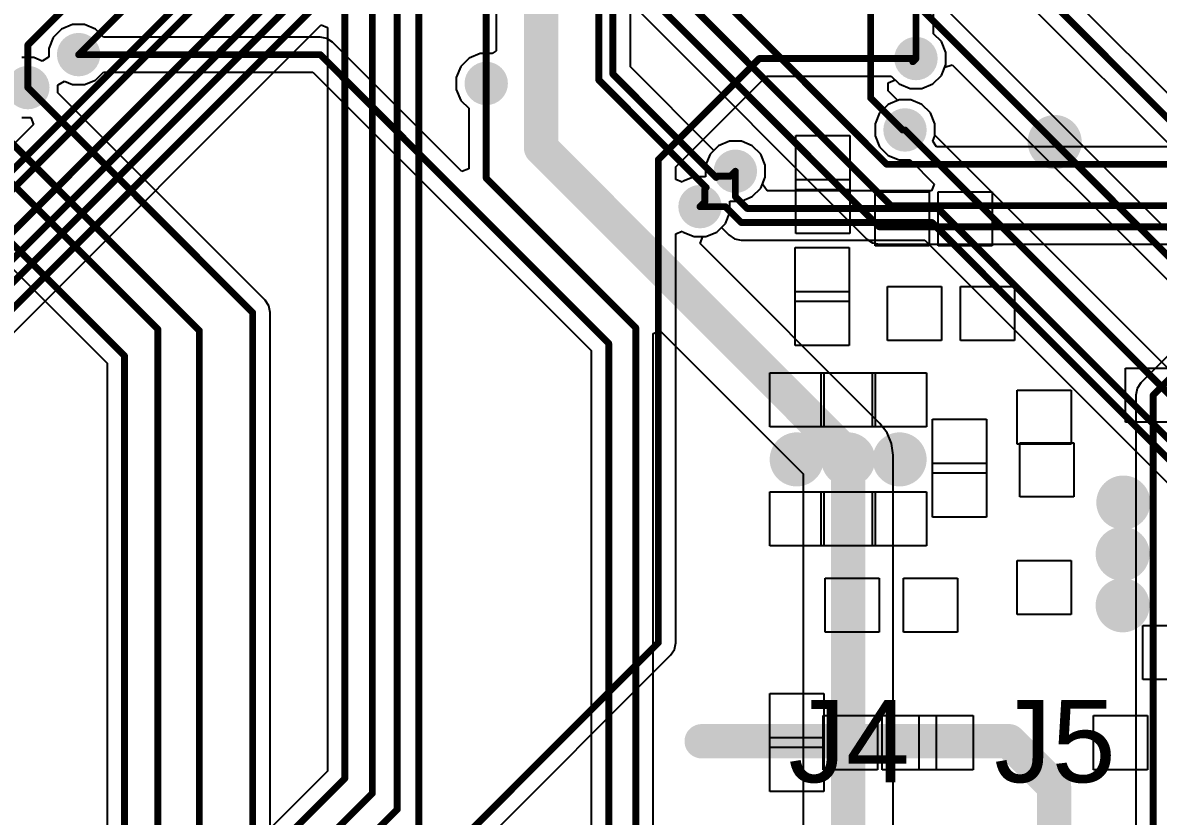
# Model space of a CAD drawing. Header units: millimetres. Extents: x -0.36 to 5.33, y -0.63 to 3.45.
# Drawn here: x 1.556 to 2.384, y 1.445 to 2.023 of the extents above; entities that cross this region are included whole.
import ezdxf

# ---------------------------------------------------------------- set-up
doc = ezdxf.new("R2010")
doc.units = ezdxf.units.MM
doc.header["$MEASUREMENT"] = 0
for name, color, linetype in [('BottomLayer', 5, 'Continuous'), ('BottomSolder', 6, 'Continuous'), ('Mechanical1', 6, 'Continuous'), ('TopLayer', 1, 'Continuous'), ('TopOverlay', 2, 'Continuous'), ('TopSolder', 216, 'Continuous'), ('ViaHoleLayer', 16, 'Continuous')]:
    doc.layers.add(name, color=color, linetype=linetype)
doc.styles.add('Arial', font='', dxfattribs={"height": 0.2})
doc.styles.get('Arial').set_extended_font_data('Arial')

msp = doc.modelspace()

# ---------------------------------------------------------------- hatches: boundary and pattern name
at = {"layer": 'BottomLayer'}
h = msp.add_hatch(color=5, dxfattribs=at)
edge = h.paths.add_edge_path()
edge.add_arc((1.597, 2), 0.01181, 0, 360)
h = msp.add_hatch(color=5, dxfattribs=at)
edge = h.paths.add_edge_path()
edge.add_arc((2.20716, 1.99715), 0.01181, 0, 360)
h = msp.add_hatch(color=5, dxfattribs=at)
edge = h.paths.add_edge_path()
edge.add_arc((1.56, 1.976), 0.01181, 0, 360)
h = msp.add_hatch(color=5, dxfattribs=at)
edge = h.paths.add_edge_path()
edge.add_arc((1.894, 1.979), 0.01181, 0, 360)
h = msp.add_hatch(color=5, dxfattribs=at)
edge = h.paths.add_edge_path()
edge.add_arc((2.19916, 1.94515), 0.01181, 0, 360)
h = msp.add_hatch(color=5, dxfattribs=at)
edge = h.paths.add_edge_path()
edge.add_arc((2.07556, 1.91507), 0.01181, 0, 360)
h = msp.add_hatch(color=5, dxfattribs=at)
edge = h.paths.add_edge_path()
edge.add_arc((2.0498, 1.88931), 0.01181, 0, 360)
at = {"layer": 'BottomSolder'}
h = msp.add_hatch(color=6, dxfattribs=at)
edge = h.paths.add_edge_path()
edge.add_arc((1.597, 2), 0.01581, 0, 360)
h = msp.add_hatch(color=6, dxfattribs=at)
edge = h.paths.add_edge_path()
edge.add_arc((2.20716, 1.99715), 0.01581, 0, 360)
h = msp.add_hatch(color=6, dxfattribs=at)
edge = h.paths.add_edge_path()
edge.add_arc((1.894, 1.979), 0.01581, 0, 360)
h = msp.add_hatch(color=6, dxfattribs=at)
edge = h.paths.add_edge_path()
edge.add_arc((1.56, 1.976), 0.01581, 0, 360)
h = msp.add_hatch(color=6, dxfattribs=at)
edge = h.paths.add_edge_path()
edge.add_arc((2.19916, 1.94515), 0.01581, 0, 360)
h = msp.add_hatch(color=6, dxfattribs=at)
edge = h.paths.add_edge_path()
edge.add_arc((2.07556, 1.91507), 0.01581, 0, 360)
h = msp.add_hatch(color=6, dxfattribs=at)
edge = h.paths.add_edge_path()
edge.add_arc((2.0498, 1.88931), 0.01581, 0, 360)
at = {"layer": 'TopLayer'}
h = msp.add_hatch(color=1, dxfattribs=at)
edge = h.paths.add_edge_path()
edge.add_arc((1.597, 2), 0.01181, 0, 360)
h = msp.add_hatch(color=1, dxfattribs=at)
edge = h.paths.add_edge_path()
edge.add_arc((2.20716, 1.99715), 0.01181, 0, 360)
h = msp.add_hatch(color=1, dxfattribs=at)
edge = h.paths.add_edge_path()
edge.add_arc((1.56, 1.976), 0.01181, 0, 360)
h = msp.add_hatch(color=1, dxfattribs=at)
edge = h.paths.add_edge_path()
edge.add_arc((1.894, 1.979), 0.01181, 0, 360)
h = msp.add_hatch(color=1, dxfattribs=at)
edge = h.paths.add_edge_path()
edge.add_arc((2.19916, 1.94515), 0.01181, 0, 360)
h = msp.add_hatch(color=1, dxfattribs=at)
edge = h.paths.add_edge_path()
edge.add_arc((2.07556, 1.91507), 0.01181, 0, 360)
h = msp.add_hatch(color=1, dxfattribs=at)
edge = h.paths.add_edge_path()
edge.add_arc((2.0498, 1.88931), 0.01181, 0, 360)
at = {"layer": 'TopSolder'}
h = msp.add_hatch(color=216, dxfattribs=at)
edge = h.paths.add_edge_path()
edge.add_arc((1.597, 2), 0.01581, 0, 360)
h = msp.add_hatch(color=216, dxfattribs=at)
edge = h.paths.add_edge_path()
edge.add_arc((2.20716, 1.99715), 0.01581, 0, 360)
h = msp.add_hatch(color=216, dxfattribs=at)
edge = h.paths.add_edge_path()
edge.add_arc((1.894, 1.979), 0.01581, 0, 360)
h = msp.add_hatch(color=216, dxfattribs=at)
edge = h.paths.add_edge_path()
edge.add_arc((1.56, 1.976), 0.01581, 0, 360)
h = msp.add_hatch(color=216, dxfattribs=at)
edge = h.paths.add_edge_path()
edge.add_arc((2.19916, 1.94515), 0.01581, 0, 360)
h = msp.add_hatch(color=216, dxfattribs=at)
edge = h.paths.add_edge_path()
edge.add_arc((2.07556, 1.91507), 0.01581, 0, 360)
h = msp.add_hatch(color=216, dxfattribs=at)
edge = h.paths.add_edge_path()
edge.add_arc((2.0498, 1.88931), 0.01581, 0, 360)
at = {"layer": 'ViaHoleLayer'}
h = msp.add_hatch(color=16, dxfattribs=at)
edge = h.paths.add_edge_path()
edge.add_arc((1.597, 2), 0.00591, 0, 360)
h = msp.add_hatch(color=16, dxfattribs=at)
edge = h.paths.add_edge_path()
edge.add_arc((2.20716, 1.99715), 0.00591, 0, 360)
h = msp.add_hatch(color=16, dxfattribs=at)
edge = h.paths.add_edge_path()
edge.add_arc((1.56, 1.976), 0.00591, 0, 360)
h = msp.add_hatch(color=16, dxfattribs=at)
edge = h.paths.add_edge_path()
edge.add_arc((1.894, 1.979), 0.00591, 0, 360)
h = msp.add_hatch(color=16, dxfattribs=at)
edge = h.paths.add_edge_path()
edge.add_arc((2.19916, 1.94515), 0.00591, 0, 360)
h = msp.add_hatch(color=16, dxfattribs=at)
edge = h.paths.add_edge_path()
edge.add_arc((2.07556, 1.91507), 0.00591, 0, 360)
h = msp.add_hatch(color=16, dxfattribs=at)
edge = h.paths.add_edge_path()
edge.add_arc((2.0498, 1.88931), 0.00591, 0, 360)

# ---------------------------------------------------------------- linework, layer by layer
at = {"layer": 'BottomLayer'}
for p, q in [((2.2199, 2.01525), (2.2199, 2.3269)), ((1.90122, 2.122), (1.90122, 2.00274)), ((1.99904, 1.99113), (1.99904, 2.0314)), ((2.00366, 2.03331), (2.17137, 1.8656)), ((1.59266, 2.02181), (1.58465, 2.01849)), ((1.60134, 2.02181), (1.59266, 2.02181)), ((1.60935, 2.01849), (1.60134, 2.02181)), ((1.57851, 2.01235), (1.57519, 2.00434)), ((1.58465, 2.01849), (1.57851, 2.01235)), ((1.6151, 2.01274), (1.60935, 2.01849)), ((1.773, 2.01274), (1.6151, 2.01274)), ((1.77788, 2.01177), (1.773, 2.01274)), ((1.78201, 2.00901), (1.77788, 2.01177)), ((2.22565, 2.0095), (2.2199, 2.01525)), ((1.57519, 2.00434), (1.57519, 1.99832)), ((1.87626, 1.91477), (1.78201, 2.00901)), ((1.90122, 2.00274), (1.89834, 2.00081)), ((2.22897, 2.00149), (2.22565, 2.0095)), ((1.56434, 1.99781), (1.55566, 1.99781)), ((1.57033, 1.99533), (1.56434, 1.99781)), ((1.57502, 1.99809), (1.57033, 1.99533)), ((1.57519, 1.99832), (1.57502, 1.99809)), ((1.88165, 1.99749), (1.87551, 1.99135)), ((1.88966, 2.00081), (1.88165, 1.99749)), ((1.89834, 2.00081), (1.88966, 2.00081)), ((2.22897, 1.99281), (2.22897, 2.00149)), ((1.60935, 1.98151), (1.6151, 1.98726)), ((1.6151, 1.98726), (1.76772, 1.98726)), ((1.76772, 1.98726), (1.97054, 1.78444)), ((1.87551, 1.99135), (1.87219, 1.98334)), ((2.05991, 1.93026), (1.99904, 1.99113)), ((2.22565, 1.98479), (2.22897, 1.99281)), ((1.58181, 1.97768), (1.58198, 1.97791)), ((1.58181, 1.97221), (1.58181, 1.97768)), ((1.58198, 1.97791), (1.58667, 1.98067)), ((1.58667, 1.98067), (1.59266, 1.97819)), ((1.59266, 1.97819), (1.60134, 1.97819)), ((1.60134, 1.97819), (1.60935, 1.98151)), ((1.87219, 1.98334), (1.87219, 1.97466)), ((2.1869, 1.97949), (2.1919, 1.98156)), ((2.1869, 1.97361), (2.1869, 1.97949)), ((2.1919, 1.98156), (2.1948, 1.97866)), ((2.1948, 1.97866), (2.20282, 1.97534)), ((2.2115, 1.97534), (2.21951, 1.97866)), ((2.21951, 1.97866), (2.22565, 1.98479)), ((1.73283, 1.8212), (1.58181, 1.97221)), ((1.87219, 1.97466), (1.87551, 1.96665)), ((2.19392, 1.96659), (2.1869, 1.97361)), ((2.20282, 1.97534), (2.2115, 1.97534)), ((1.87551, 1.96665), (1.88126, 1.9609)), ((2.19482, 1.96696), (2.19392, 1.96659)), ((2.2035, 1.96696), (2.19482, 1.96696)), ((2.21151, 1.96364), (2.2035, 1.96696)), ((2.21765, 1.9575), (2.21151, 1.96364)), ((1.43879, 1.95419), (1.61772, 1.77526)), ((1.88126, 1.9609), (1.88126, 1.91684)), ((2.22097, 1.94949), (2.21765, 1.9575)), ((2.22097, 1.94081), (2.22097, 1.94949)), ((2.07122, 1.93688), (2.0632, 1.93356)), ((2.0799, 1.93688), (2.07122, 1.93688)), ((2.08791, 1.93356), (2.0799, 1.93688)), ((2.21941, 1.93705), (2.22097, 1.94081)), ((2.22219, 1.93289), (2.21941, 1.93705)), ((2.0632, 1.93356), (2.05991, 1.93026)), ((2.09405, 1.92742), (2.08791, 1.93356)), ((2.92725, 1.93289), (2.22219, 1.93289)), ((2.09737, 1.91941), (2.09405, 1.92742)), ((1.88126, 1.91684), (1.87626, 1.91477)), ((2.09737, 1.91073), (2.09737, 1.91941)), ((2.09405, 1.90271), (2.09737, 1.91073)), ((2.0799, 1.89326), (2.08791, 1.89658)), ((2.08791, 1.89658), (2.09405, 1.90271)), ((2.07161, 1.88497), (2.07161, 1.89326)), ((2.07161, 1.89326), (2.0799, 1.89326)), ((2.06829, 1.87695), (2.07161, 1.88497)), ((2.05414, 1.8675), (2.06215, 1.87082)), ((2.06215, 1.87082), (2.06829, 1.87695)), ((2.04986, 1.8625), (2.05193, 1.8675)), ((2.18092, 1.73144), (2.04986, 1.8625)), ((2.05193, 1.8675), (2.05414, 1.8675)), ((2.17137, 1.8656), (2.17551, 1.86284)), ((2.17551, 1.86284), (2.18039, 1.86187)), ((2.18039, 1.86187), (2.66595, 1.86187)), ((2.45999, 1.85001), (2.37099, 1.76101)), ((1.73559, 1.81706), (1.73283, 1.8212)), ((1.73656, 1.81219), (1.73559, 1.81706)), ((1.73656, 1.14222), (1.73656, 1.81219)), ((2.01574, 1.79683), (2.02074, 1.7989)), ((2.01574, 1.04455), (2.01574, 1.79683)), ((2.02074, 1.7989), (2.12496, 1.69468)), ((1.97054, 1.78444), (1.97054, 1.05874)), ((1.61772, 1.77526), (1.61772, 1.18275)), ((2.36823, 1.75688), (2.36726, 1.752)), ((2.37099, 1.76101), (2.36823, 1.75688)), ((2.36726, 1.752), (2.36726, 1.08768)), ((2.18613, 1.72465), (2.18092, 1.73144)), ((2.18941, 1.71674), (2.18613, 1.72465)), ((2.19052, 1.70826), (2.18941, 1.71674)), ((2.19052, 1.43192), (2.19052, 1.70826)), ((2.12496, 1.69468), (2.12496, 1.43192))]:
    msp.add_line(p, q, dxfattribs=at)
for points, const_width in [([(2.20716, 1.99715), (2.20716, 2.33218)], 0.005), ([(2.17416, 1.96833), (2.17416, 2.32415)], 0.005), ([(1.9863, 1.98585), (1.9863, 2.22527)], 0.005), ([(1.976, 1.98158), (1.976, 2.221)], 0.005), ([(1.934, 1.932), (1.934, 2.13558)], 0.025), ([(2.027, 2.052), (2.189, 1.89)], 0.005), ([(2.05, 2.056), (2.18585, 1.92015)], 0.005), ([(2.007, 2.048), (2.18039, 1.87461)], 0.005), ([(1.597, 2), (1.773, 2)], 0.005), ([(1.773, 2), (1.98328, 1.78972)], 0.005), ([(1.9863, 1.98585), (2.06157, 1.91057)], 0.005), ([(1.435, 1.976), (1.63046, 1.78054)], 0.005), ([(1.47878, 1.976), (1.65477, 1.8)], 0.005), ([(1.56, 1.976), (1.72381, 1.81219)], 0.005), ([(1.894, 1.91), (1.894, 1.979)], 0.005), ([(1.976, 1.98158), (2.03819, 1.91939)], 0.005), ([(2.17416, 1.96833), (2.19734, 1.94515)], 0.005), ([(1.523, 1.96099), (1.685, 1.79899)], 0.005), ([(2.19734, 1.94515), (2.19916, 1.94515)], 0.005), ([(1.934, 1.932), (2.15774, 1.70826)], 0.025), ([(2.03819, 1.91939), (2.05429, 1.90329)], 0.005), ([(2.18585, 1.92015), (2.94416, 1.92015)], 0.005), ([(1.894, 1.91), (2.003, 1.801)], 0.005), ([(2.06157, 1.91057), (2.06251, 1.91151)], 0.005), ([(2.06251, 1.91151), (2.072, 1.91151)], 0.005), ([(2.072, 1.91151), (2.07556, 1.91507)], 0.005), ([(2.05336, 1.90236), (2.05429, 1.90329)], 0.005), ([(2.05336, 1.89287), (2.05336, 1.90236)], 0.005), ([(2.0498, 1.88931), (2.05336, 1.89287)], 0.005), ([(2.189, 1.89), (2.96125, 1.89)], 0.005), ([(2.18039, 1.87461), (2.96361, 1.87461)], 0.005), ([(2.38, 1.752), (2.469, 1.841)], 0.005), ([(1.72381, 1.12412), (1.72381, 1.81219)], 0.005), ([(1.65477, 1.14843), (1.65477, 1.8)], 0.005), ([(1.685, 1.12427), (1.685, 1.79899)], 0.005), ([(2.003, 0.9477), (2.003, 1.801)], 0.005), ([(1.98328, 0.89026), (1.98328, 1.78972)], 0.005), ([(1.63046, 1.14843), (1.63046, 1.78054)], 0.005), ([(2.38, 1.0824), (2.38, 1.752)], 0.005), ([(2.15774, 1.38649), (2.15774, 1.70826)], 0.025)]:
    msp.add_lwpolyline(points, dxfattribs=dict(at, const_width=const_width))
for points, const_width in [([(1.59575, 2, 1), (1.59825, 2, 1)], 0.0025), ([(1.77175, 2, 1), (1.77425, 2, 1)], 0.0025), ([(1.77175, 2, 1), (1.77425, 2, 1)], 0.0025), ([(2.20591, 1.99715, 1), (2.20841, 1.99715, 1)], 0.0025), ([(1.98505, 1.98585, 1), (1.98755, 1.98585, 1)], 0.0025), ([(1.98505, 1.98585, 1), (1.98755, 1.98585, 1)], 0.0025), ([(1.55875, 1.976, 1), (1.56125, 1.976, 1)], 0.0025), ([(1.89275, 1.979, 1), (1.89525, 1.979, 1)], 0.0025), ([(1.97475, 1.98158, 1), (1.97725, 1.98158, 1)], 0.0025), ([(1.97475, 1.98158, 1), (1.97725, 1.98158, 1)], 0.0025), ([(2.17291, 1.96833, 1), (2.17541, 1.96833, 1)], 0.0025), ([(2.17291, 1.96833, 1), (2.17541, 1.96833, 1)], 0.0025), ([(2.19609, 1.94515, 1), (2.19859, 1.94515, 1)], 0.0025), ([(2.19609, 1.94515, 1), (2.19859, 1.94515, 1)], 0.0025), ([(2.19791, 1.94515, 1), (2.20041, 1.94515, 1)], 0.0025), ([(1.92775, 1.932, 1), (1.94025, 1.932, 1)], 0.0125), ([(1.92775, 1.932, 1), (1.94025, 1.932, 1)], 0.0125), ([(2.03694, 1.91939, 1), (2.03944, 1.91939, 1)], 0.0025), ([(2.03694, 1.91939, 1), (2.03944, 1.91939, 1)], 0.0025), ([(2.1846, 1.92015, 1), (2.1871, 1.92015, 1)], 0.0025), ([(2.1846, 1.92015, 1), (2.1871, 1.92015, 1)], 0.0025), ([(1.89275, 1.91, 1), (1.89525, 1.91, 1)], 0.0025), ([(1.89275, 1.91, 1), (1.89525, 1.91, 1)], 0.0025), ([(2.06032, 1.91057, 1), (2.06282, 1.91057, 1)], 0.0025), ([(2.06032, 1.91057, 1), (2.06282, 1.91057, 1)], 0.0025), ([(2.06126, 1.91151, 1), (2.06376, 1.91151, 1)], 0.0025), ([(2.06126, 1.91151, 1), (2.06376, 1.91151, 1)], 0.0025), ([(2.07075, 1.91151, 1), (2.07325, 1.91151, 1)], 0.0025), ([(2.07075, 1.91151, 1), (2.07325, 1.91151, 1)], 0.0025), ([(2.07431, 1.91507, 1), (2.07681, 1.91507, 1)], 0.0025), ([(2.05211, 1.90236, 1), (2.05461, 1.90236, 1)], 0.0025), ([(2.05211, 1.90236, 1), (2.05461, 1.90236, 1)], 0.0025), ([(2.05304, 1.90329, 1), (2.05554, 1.90329, 1)], 0.0025), ([(2.05304, 1.90329, 1), (2.05554, 1.90329, 1)], 0.0025), ([(2.05211, 1.89287, 1), (2.05461, 1.89287, 1)], 0.0025), ([(2.05211, 1.89287, 1), (2.05461, 1.89287, 1)], 0.0025), ([(2.04855, 1.88931, 1), (2.05105, 1.88931, 1)], 0.0025), ([(2.18775, 1.89, 1), (2.19025, 1.89, 1)], 0.0025), ([(2.18775, 1.89, 1), (2.19025, 1.89, 1)], 0.0025), ([(2.17914, 1.87461, 1), (2.18164, 1.87461, 1)], 0.0025), ([(2.17914, 1.87461, 1), (2.18164, 1.87461, 1)], 0.0025), ([(1.72256, 1.81219, 1), (1.72506, 1.81219, 1)], 0.0025), ([(1.72256, 1.81219, 1), (1.72506, 1.81219, 1)], 0.0025), ([(1.65352, 1.8, 1), (1.65602, 1.8, 1)], 0.0025), ([(1.65352, 1.8, 1), (1.65602, 1.8, 1)], 0.0025), ([(1.68375, 1.79899, 1), (1.68625, 1.79899, 1)], 0.0025), ([(1.68375, 1.79899, 1), (1.68625, 1.79899, 1)], 0.0025), ([(2.00175, 1.801, 1), (2.00425, 1.801, 1)], 0.0025), ([(2.00175, 1.801, 1), (2.00425, 1.801, 1)], 0.0025), ([(1.98203, 1.78972, 1), (1.98453, 1.78972, 1)], 0.0025), ([(1.98203, 1.78972, 1), (1.98453, 1.78972, 1)], 0.0025), ([(1.62921, 1.78054, 1), (1.63171, 1.78054, 1)], 0.0025), ([(1.62921, 1.78054, 1), (1.63171, 1.78054, 1)], 0.0025), ([(2.37875, 1.752, 1), (2.38125, 1.752, 1)], 0.0025), ([(2.37875, 1.752, 1), (2.38125, 1.752, 1)], 0.0025), ([(2.15149, 1.70826, 1), (2.16399, 1.70826, 1)], 0.0125), ([(2.15149, 1.70826, 1), (2.16399, 1.70826, 1)], 0.0125)]:
    msp.add_lwpolyline(points, format="xyb", close=True, dxfattribs=dict(at, const_width=const_width))
at = {"layer": 'Mechanical1'}
for p, q in [((2.1195, 1.94102), (2.15887, 1.94102)), ((2.1195, 1.90165), (2.1195, 1.94102)), ((2.15887, 1.94102), (2.15887, 1.90165)), ((2.1195, 1.90902), (2.15887, 1.90902)), ((2.1195, 1.86965), (2.1195, 1.90902)), ((2.15887, 1.90902), (2.15887, 1.86965)), ((2.15887, 1.90165), (2.1195, 1.90165)), ((2.1774, 1.86075), (2.1774, 1.90012)), ((2.1774, 1.90012), (2.21677, 1.90012)), ((2.21677, 1.90012), (2.21677, 1.86075)), ((2.2234, 1.86075), (2.2234, 1.90012)), ((2.2234, 1.90012), (2.26277, 1.90012)), ((2.26277, 1.90012), (2.26277, 1.86075)), ((2.15887, 1.86965), (2.1195, 1.86965)), ((2.11912, 1.82021), (2.11912, 1.85958)), ((2.11912, 1.85958), (2.15849, 1.85958)), ((2.15849, 1.85958), (2.15849, 1.82021)), ((2.21677, 1.86075), (2.1774, 1.86075)), ((2.26277, 1.86075), (2.2234, 1.86075)), ((2.18648, 1.79181), (2.18648, 1.83117)), ((2.18648, 1.83117), (2.22585, 1.83117)), ((2.22585, 1.83117), (2.22585, 1.79181)), ((2.23963, 1.79181), (2.23963, 1.83117)), ((2.23963, 1.83117), (2.279, 1.83117)), ((2.279, 1.83117), (2.279, 1.79181)), ((2.11912, 1.78821), (2.11912, 1.82758)), ((2.11912, 1.82758), (2.15849, 1.82758)), ((2.15849, 1.82758), (2.15849, 1.78821)), ((2.15849, 1.82021), (2.11912, 1.82021)), ((2.15849, 1.78821), (2.11912, 1.78821)), ((2.22585, 1.79181), (2.18648, 1.79181)), ((2.279, 1.79181), (2.23963, 1.79181)), ((2.35993, 1.73243), (2.35993, 1.7718)), ((2.35993, 1.7718), (2.3993, 1.7718)), ((2.10066, 1.72886), (2.10066, 1.76823)), ((2.10066, 1.76823), (2.14003, 1.76823)), ((2.13806, 1.72886), (2.13806, 1.76823)), ((2.13806, 1.76823), (2.17743, 1.76823)), ((2.14003, 1.76823), (2.14003, 1.72886)), ((2.17546, 1.72886), (2.17546, 1.76823)), ((2.17546, 1.76823), (2.21483, 1.76823)), ((2.17743, 1.76823), (2.17743, 1.72886)), ((2.21483, 1.76823), (2.21483, 1.72886)), ((2.28082, 1.71631), (2.28082, 1.75568)), ((2.28082, 1.75568), (2.32019, 1.75568)), ((2.32019, 1.75568), (2.32019, 1.71631)), ((2.21912, 1.69521), (2.21912, 1.73458)), ((2.21912, 1.73458), (2.25849, 1.73458)), ((2.25849, 1.73458), (2.25849, 1.69521)), ((2.3993, 1.73243), (2.35993, 1.73243)), ((2.14003, 1.72886), (2.10066, 1.72886)), ((2.17743, 1.72886), (2.13806, 1.72886)), ((2.21483, 1.72886), (2.17546, 1.72886)), ((2.32019, 1.71631), (2.28082, 1.71631)), ((2.28279, 1.67793), (2.28279, 1.7173)), ((2.28279, 1.7173), (2.32216, 1.7173)), ((2.32216, 1.7173), (2.32216, 1.67793)), ((2.21912, 1.66321), (2.21912, 1.70258)), ((2.21912, 1.70258), (2.25849, 1.70258)), ((2.25849, 1.70258), (2.25849, 1.66321)), ((2.25849, 1.69521), (2.21912, 1.69521)), ((2.10066, 1.64225), (2.10066, 1.68162)), ((2.10066, 1.68162), (2.14003, 1.68162)), ((2.13806, 1.64225), (2.13806, 1.68162)), ((2.13806, 1.68162), (2.17743, 1.68162)), ((2.14003, 1.68162), (2.14003, 1.64225)), ((2.17546, 1.64225), (2.17546, 1.68162)), ((2.17546, 1.68162), (2.21483, 1.68162)), ((2.17743, 1.68162), (2.17743, 1.64225)), ((2.21483, 1.68162), (2.21483, 1.64225)), ((2.32216, 1.67793), (2.28279, 1.67793)), ((2.25849, 1.66321), (2.21912, 1.66321)), ((2.14003, 1.64225), (2.10066, 1.64225)), ((2.17743, 1.64225), (2.13806, 1.64225)), ((2.21483, 1.64225), (2.17546, 1.64225)), ((2.28082, 1.5923), (2.28082, 1.63167)), ((2.28082, 1.63167), (2.32019, 1.63167)), ((2.32019, 1.63167), (2.32019, 1.5923)), ((2.14107, 1.57935), (2.14107, 1.61872)), ((2.14107, 1.61872), (2.18044, 1.61872)), ((2.18044, 1.61872), (2.18044, 1.57935)), ((2.19807, 1.57935), (2.19807, 1.61872)), ((2.19807, 1.61872), (2.23744, 1.61872)), ((2.23744, 1.61872), (2.23744, 1.57935)), ((2.32019, 1.5923), (2.28082, 1.5923)), ((2.37243, 1.54493), (2.37243, 1.5843)), ((2.37243, 1.5843), (2.4118, 1.5843)), ((2.18044, 1.57935), (2.14107, 1.57935)), ((2.23744, 1.57935), (2.19807, 1.57935)), ((2.4118, 1.54493), (2.37243, 1.54493)), ((2.10075, 1.53477), (2.14012, 1.53477)), ((2.10075, 1.4954), (2.10075, 1.53477)), ((2.14012, 1.53477), (2.14012, 1.4954)), ((2.13963, 1.47931), (2.13963, 1.51867)), ((2.13963, 1.51867), (2.179, 1.51867)), ((2.179, 1.51867), (2.179, 1.47931)), ((2.18245, 1.47931), (2.18245, 1.51867)), ((2.18245, 1.51867), (2.22182, 1.51867)), ((2.20942, 1.47931), (2.20942, 1.51867)), ((2.20942, 1.51867), (2.24879, 1.51867)), ((2.22182, 1.51867), (2.22182, 1.47931)), ((2.24879, 1.51867), (2.24879, 1.47931)), ((2.33648, 1.47931), (2.33648, 1.51867)), ((2.33648, 1.51867), (2.37585, 1.51867)), ((2.37585, 1.51867), (2.37585, 1.47931)), ((2.10075, 1.50277), (2.14012, 1.50277)), ((2.10075, 1.4634), (2.10075, 1.50277)), ((2.14012, 1.50277), (2.14012, 1.4634)), ((2.14012, 1.4954), (2.10075, 1.4954)), ((2.179, 1.47931), (2.13963, 1.47931)), ((2.22182, 1.47931), (2.18245, 1.47931)), ((2.24879, 1.47931), (2.20942, 1.47931)), ((2.37585, 1.47931), (2.33648, 1.47931)), ((2.14012, 1.4634), (2.10075, 1.4634))]:
    msp.add_line(p, q, dxfattribs=at)
at = {"layer": 'Mechanical1', "const_width": 0.01969}
for points in [[(2.30824, 1.9265, -1), (2.30824, 1.94618)], [(2.30824, 1.94618, -1), (2.30824, 1.9265)], [(2.12024, 1.6954, -1), (2.12024, 1.71508)], [(2.12024, 1.71508, -1), (2.12024, 1.6954)], [(2.15774, 1.6954, -1), (2.15774, 1.71508)], [(2.15774, 1.71508, -1), (2.15774, 1.6954)], [(2.19524, 1.6954, -1), (2.19524, 1.71508)], [(2.19524, 1.71508, -1), (2.19524, 1.6954)], [(2.35824, 1.664, -1), (2.35824, 1.68368)], [(2.35824, 1.68368, -1), (2.35824, 1.664)], [(2.35774, 1.62665, -1), (2.35774, 1.64633)], [(2.35774, 1.64633, -1), (2.35774, 1.62665)], [(2.35774, 1.58915, -1), (2.35774, 1.60883)], [(2.35774, 1.60883, -1), (2.35774, 1.58915)]]:
    msp.add_lwpolyline(points, format="xyb", dxfattribs=at)
at = {"layer": 'Mechanical1', "const_width": 0.00984}
for points in [[(2.30332, 1.94618, 1), (2.31316, 1.94618, 1)], [(2.30332, 1.94618, 1), (2.31316, 1.94618, 1)], [(2.30332, 1.9265, 1), (2.31316, 1.9265, 1)], [(2.30332, 1.9265, 1), (2.31316, 1.9265, 1)], [(2.11532, 1.71508, 1), (2.12516, 1.71508, 1)], [(2.11532, 1.71508, 1), (2.12516, 1.71508, 1)], [(2.15282, 1.71508, 1), (2.16266, 1.71508, 1)], [(2.15282, 1.71508, 1), (2.16266, 1.71508, 1)], [(2.19032, 1.71508, 1), (2.20016, 1.71508, 1)], [(2.19032, 1.71508, 1), (2.20016, 1.71508, 1)], [(2.11532, 1.6954, 1), (2.12516, 1.6954, 1)], [(2.11532, 1.6954, 1), (2.12516, 1.6954, 1)], [(2.15282, 1.6954, 1), (2.16266, 1.6954, 1)], [(2.15282, 1.6954, 1), (2.16266, 1.6954, 1)], [(2.19032, 1.6954, 1), (2.20016, 1.6954, 1)], [(2.19032, 1.6954, 1), (2.20016, 1.6954, 1)], [(2.35332, 1.68368, 1), (2.36316, 1.68368, 1)], [(2.35332, 1.68368, 1), (2.36316, 1.68368, 1)], [(2.35332, 1.664, 1), (2.36316, 1.664, 1)], [(2.35332, 1.664, 1), (2.36316, 1.664, 1)], [(2.35282, 1.64633, 1), (2.36266, 1.64633, 1)], [(2.35282, 1.64633, 1), (2.36266, 1.64633, 1)], [(2.35282, 1.62665, 1), (2.36266, 1.62665, 1)], [(2.35282, 1.62665, 1), (2.36266, 1.62665, 1)], [(2.35282, 1.60883, 1), (2.36266, 1.60883, 1)], [(2.35282, 1.60883, 1), (2.36266, 1.60883, 1)], [(2.35282, 1.58915, 1), (2.36266, 1.58915, 1)], [(2.35282, 1.58915, 1), (2.36266, 1.58915, 1)]]:
    msp.add_lwpolyline(points, format="xyb", close=True, dxfattribs=at)
at = {"layer": 'TopLayer'}
for p, q in [((2.58173, 1.78053), (2.18324, 2.17901)), ((2.16895, 2.15726), (2.91789, 1.40832)), ((2.83591, 1.42635), (2.11574, 2.14651)), ((1.19794, 1.4459), (1.77366, 2.02163)), ((1.77366, 2.02163), (1.77828, 2.01971)), ((1.77828, 2.01971), (1.77828, 1.4783)), ((2.22565, 1.98479), (2.22819, 1.99094)), ((2.22819, 1.99094), (2.23359, 1.99262)), ((2.23359, 1.99262), (2.81789, 1.40832)), ((2.03212, 1.91825), (2.09828, 1.9844)), ((2.09828, 1.9844), (2.18906, 1.9844)), ((2.18906, 1.9844), (2.1948, 1.97866)), ((2.1948, 1.97866), (2.20282, 1.97534)), ((2.2115, 1.97534), (2.21951, 1.97866)), ((2.21951, 1.97866), (2.22565, 1.98479)), ((2.20282, 1.97534), (2.2115, 1.97534)), ((2.1868, 1.96364), (2.18067, 1.9575)), ((2.19482, 1.96696), (2.1868, 1.96364)), ((2.2035, 1.96696), (2.19482, 1.96696)), ((2.21151, 1.96364), (2.2035, 1.96696)), ((2.21765, 1.9575), (2.21151, 1.96364)), ((1.55566, 1.95419), (1.56209, 1.95419)), ((1.56209, 1.95419), (1.56417, 1.94919)), ((2.18067, 1.9575), (2.17735, 1.94949)), ((2.22097, 1.94949), (2.21765, 1.9575)), ((1.56417, 1.94919), (1.08159, 1.46661)), ((2.17735, 1.94949), (2.17735, 1.94081)), ((2.22097, 1.94133), (2.22097, 1.94949)), ((2.07122, 1.93688), (2.0632, 1.93356)), ((2.0799, 1.93688), (2.07122, 1.93688)), ((2.08791, 1.93356), (2.0799, 1.93688)), ((2.17735, 1.94081), (2.18067, 1.93279)), ((2.73593, 1.42636), (2.22097, 1.94133)), ((2.0632, 1.93356), (2.05707, 1.92742)), ((2.09405, 1.92742), (2.08791, 1.93356)), ((2.18067, 1.93279), (2.1868, 1.92666)), ((2.05707, 1.92742), (2.05375, 1.91941)), ((2.09737, 1.91941), (2.09405, 1.92742)), ((2.1868, 1.92666), (2.19482, 1.92334)), ((2.19482, 1.92334), (2.20291, 1.92334)), ((2.20291, 1.92334), (2.2205, 1.90575)), ((2.03212, 1.90901), (2.03212, 1.91825)), ((2.05375, 1.91941), (2.05375, 1.91112)), ((2.09737, 1.91073), (2.09737, 1.91941)), ((2.03674, 1.9071), (2.03212, 1.90901)), ((2.03744, 1.9078), (2.03674, 1.9071)), ((2.04546, 1.91112), (2.03744, 1.9078)), ((2.05375, 1.91112), (2.04546, 1.91112)), ((2.0953, 1.90575), (2.09737, 1.91073)), ((2.09861, 1.90074), (2.0953, 1.90575)), ((2.2205, 1.90575), (2.21843, 1.90074)), ((2.21843, 1.90074), (2.09861, 1.90074)), ((2.03212, 1.8696), (2.03674, 1.87152)), ((2.03674, 1.87152), (2.03744, 1.87082)), ((2.03744, 1.87082), (2.04546, 1.8675)), ((2.05414, 1.8675), (2.06215, 1.87082)), ((2.06215, 1.87082), (2.06545, 1.87411)), ((2.06545, 1.87411), (2.07087, 1.86869)), ((2.03212, 1.57172), (2.03212, 1.8696)), ((2.04546, 1.8675), (2.05414, 1.8675)), ((2.07087, 1.86869), (2.07501, 1.86593)), ((2.07501, 1.86593), (2.07988, 1.86496)), ((2.07988, 1.86496), (2.21361, 1.86496)), ((2.21361, 1.86496), (2.58985, 1.48872)), ((2.02839, 1.56271), (2.03115, 1.56684)), ((2.03115, 1.56684), (2.03212, 1.57172)), ((1.63877, 1.17309), (2.02839, 1.56271)), ((1.77828, 1.4783), (1.39272, 1.09274))]:
    msp.add_line(p, q, dxfattribs=at)
for points, const_width in [([(0.91397, 1.23597), (2.35066, 2.67265)], 0.005), ([(1.00614, 1.359), (2.32049, 2.67335)], 0.005), ([(0.93225, 1.23424), (2.35566, 2.65765)], 0.005), ([(1.08615, 1.45315), (2.21657, 2.58357)], 0.005), ([(1.0491, 1.33409), (2.25325, 2.53824)], 0.005), ([(1.18519, 1.45118), (2.23383, 2.49983)], 0.005), ([(1.597, 2), (1.89286, 2.29586)], 0.005), ([(1.56, 2.007), (1.80516, 2.25216)], 0.005), ([(2.17423, 2.17), (2.95774, 1.38649)], 0.005), ([(2.103, 2.14123), (2.85774, 1.38649)], 0.005), ([(1.894, 1.979), (1.894, 2.06199)], 0.005), ([(1.81102, 1.46209), (1.81102, 2.0415)], 0.005), ([(1.79102, 1.47302), (1.79102, 2.04006)], 0.005), ([(1.82916, 1.45026), (1.82916, 2.03915)], 0.005), ([(1.84485, 1.43157), (1.84485, 2.03084)], 0.005), ([(1.56, 1.976), (1.56, 2.007)], 0.005), ([(2.01938, 1.92353), (2.093, 1.99715)], 0.005), ([(2.093, 1.99715), (2.20485, 1.99715)], 0.005), ([(2.20485, 1.99484), (2.20716, 1.99715)], 0.005), ([(2.19916, 1.94511), (2.19916, 1.94515)], 0.005), ([(2.19916, 1.94511), (2.75774, 1.38653)], 0.005), ([(2.01938, 1.57172), (2.01938, 1.92353)], 0.005), ([(2.07556, 1.89659), (2.07556, 1.91507)], 0.005), ([(2.07556, 1.89659), (2.08415, 1.888)], 0.005), ([(2.0498, 1.88931), (2.06828, 1.88931)], 0.005), ([(2.06828, 1.88931), (2.07988, 1.8777)], 0.005), ([(2.08415, 1.888), (2.22316, 1.888)], 0.005), ([(2.22316, 1.888), (2.61289, 1.49827)], 0.005), ([(2.07988, 1.8777), (2.21889, 1.8777)], 0.005), ([(2.21889, 1.8777), (2.60259, 1.494)], 0.005), ([(1.55916, 1.1115), (2.01938, 1.57172)], 0.005), ([(2.051, 1.5), (2.275, 1.5)], 0.025), ([(2.275, 1.5), (2.30774, 1.46726)], 0.025), ([(1.398, 1.08), (1.79102, 1.47302)], 0.005), ([(2.30774, 1.38649), (2.30774, 1.46726)], 0.025), ([(1.36555, 1.01661), (1.81102, 1.46209)], 0.005), ([(1.432, 1.05311), (1.82916, 1.45026)], 0.005)]:
    msp.add_lwpolyline(points, dxfattribs=dict(at, const_width=const_width))
for points, const_width in [([(1.55875, 2.007, 1), (1.56125, 2.007, 1)], 0.0025), ([(1.55875, 2.007, 1), (1.56125, 2.007, 1)], 0.0025), ([(1.59575, 2, 1), (1.59825, 2, 1)], 0.0025), ([(2.09175, 1.99715, 1), (2.09425, 1.99715, 1)], 0.0025), ([(2.09175, 1.99715, 1), (2.09425, 1.99715, 1)], 0.0025), ([(2.2036, 1.99715, 1), (2.2061, 1.99715, 1)], 0.0025), ([(2.2036, 1.99484, 1), (2.2061, 1.99484, 1)], 0.0025), ([(2.20591, 1.99715, 1), (2.20841, 1.99715, 1)], 0.0025), ([(1.55875, 1.976, 1), (1.56125, 1.976, 1)], 0.0025), ([(1.89275, 1.979, 1), (1.89525, 1.979, 1)], 0.0025), ([(2.19791, 1.94515, 1), (2.20041, 1.94515, 1)], 0.0025), ([(2.19791, 1.94511, 1), (2.20041, 1.94511, 1)], 0.0025), ([(2.19791, 1.94511, 1), (2.20041, 1.94511, 1)], 0.0025), ([(2.01813, 1.92353, 1), (2.02063, 1.92353, 1)], 0.0025), ([(2.01813, 1.92353, 1), (2.02063, 1.92353, 1)], 0.0025), ([(2.07431, 1.91507, 1), (2.07681, 1.91507, 1)], 0.0025), ([(2.07431, 1.89659, 1), (2.07681, 1.89659, 1)], 0.0025), ([(2.07431, 1.89659, 1), (2.07681, 1.89659, 1)], 0.0025), ([(2.04855, 1.88931, 1), (2.05105, 1.88931, 1)], 0.0025), ([(2.06703, 1.88931, 1), (2.06953, 1.88931, 1)], 0.0025), ([(2.06703, 1.88931, 1), (2.06953, 1.88931, 1)], 0.0025), ([(2.0829, 1.888, 1), (2.0854, 1.888, 1)], 0.0025), ([(2.0829, 1.888, 1), (2.0854, 1.888, 1)], 0.0025), ([(2.22191, 1.888, 1), (2.22441, 1.888, 1)], 0.0025), ([(2.22191, 1.888, 1), (2.22441, 1.888, 1)], 0.0025), ([(2.07863, 1.8777, 1), (2.08113, 1.8777, 1)], 0.0025), ([(2.07863, 1.8777, 1), (2.08113, 1.8777, 1)], 0.0025), ([(2.21764, 1.8777, 1), (2.22014, 1.8777, 1)], 0.0025), ([(2.21764, 1.8777, 1), (2.22014, 1.8777, 1)], 0.0025), ([(2.01813, 1.57172, 1), (2.02063, 1.57172, 1)], 0.0025), ([(2.01813, 1.57172, 1), (2.02063, 1.57172, 1)], 0.0025), ([(2.04475, 1.5, 1), (2.05725, 1.5, 1)], 0.0125), ([(2.26875, 1.5, 1), (2.28125, 1.5, 1)], 0.0125), ([(2.26875, 1.5, 1), (2.28125, 1.5, 1)], 0.0125), ([(1.78977, 1.47302, 1), (1.79227, 1.47302, 1)], 0.0025), ([(1.78977, 1.47302, 1), (1.79227, 1.47302, 1)], 0.0025), ([(2.30149, 1.46726, 1), (2.31399, 1.46726, 1)], 0.0125), ([(2.30149, 1.46726, 1), (2.31399, 1.46726, 1)], 0.0125), ([(1.80977, 1.46209, 1), (1.81227, 1.46209, 1)], 0.0025), ([(1.80977, 1.46209, 1), (1.81227, 1.46209, 1)], 0.0025), ([(1.82791, 1.45026, 1), (1.83041, 1.45026, 1)], 0.0025), ([(1.82791, 1.45026, 1), (1.83041, 1.45026, 1)], 0.0025)]:
    msp.add_lwpolyline(points, format="xyb", close=True, dxfattribs=dict(at, const_width=const_width))

# ---------------------------------------------------------------- texts
at = {"layer": 'TopOverlay', "style": 'Arial'}
for s, p in [('J4', (2.11416, 1.47015)), ('J5', (2.26416, 1.47015))]:
    msp.add_text(s, height=0.06, dxfattribs=at).set_placement(p)

doc.saveas('drawing.dxf')
